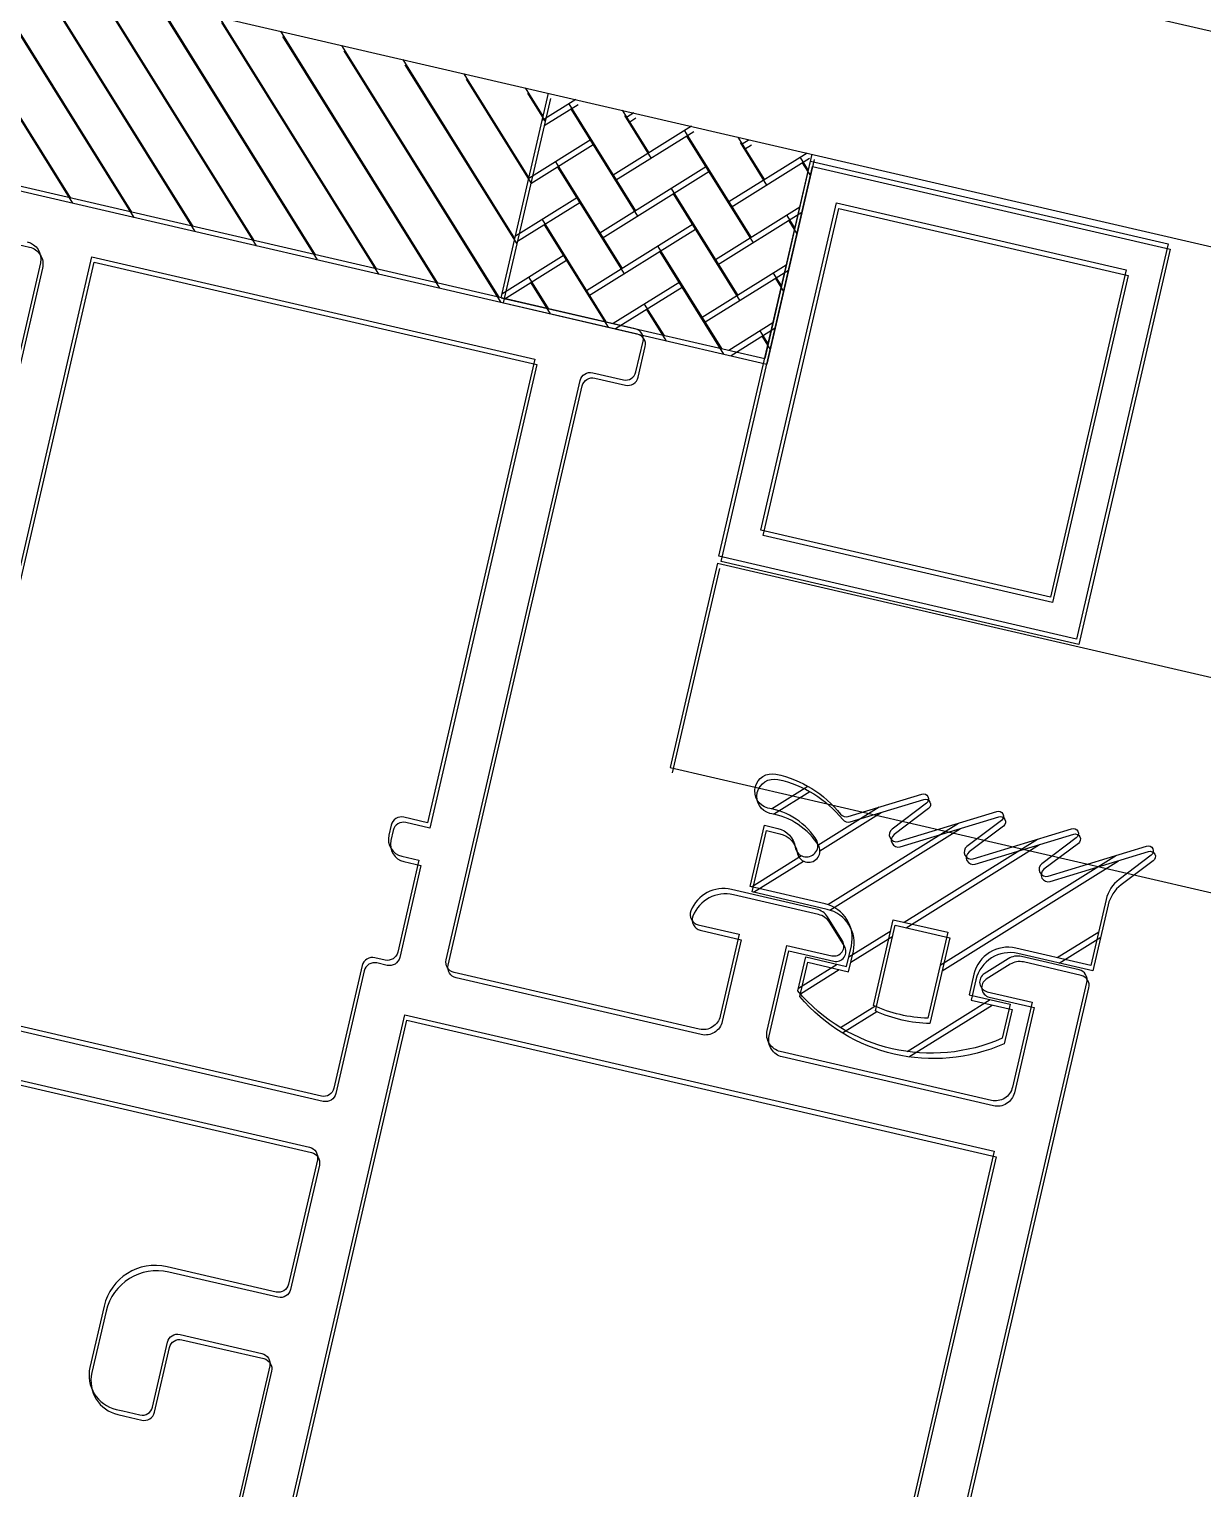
# Model space of a CAD drawing. Header units: millimetres. Extents: x 62878 to 70819, y -67946 to -61850.
# Drawn here: x 67251.007 to 67254.363, y -62014.7 to -62010.527 of the extents above; entities that cross this region are included whole.
import ezdxf

# ---------------------------------------------------------------- set-up
doc = ezdxf.new("R2010")
doc.units = ezdxf.units.MM
doc.linetypes.add('HIDDEN', pattern=[0.375, 0.25, -0.125])
doc.layers.add('BA DÖŞ.-yeni', color=11, linetype='Continuous', lineweight=30)
doc.layers.add('DOGRAMA', color=171, linetype='Continuous', lineweight=0)

msp = doc.modelspace()

# ---------------------------------------------------------------- hatches: boundary and pattern name
at = {"layer": 'DOGRAMA', "lineweight": -2}
h = msp.add_hatch(dxfattribs=at)
h.set_pattern_fill('ANSI31', color=256, scale=0.03999999999999999, angle=674.0531670983436, style=0)
h.set_pattern_definition([(301.9740405783431, (67119.8572239656, -61994.50954000048), (-0.1077325891491595, -0.0672509422626806), [])])
h.paths.add_polyline_path([(67252.09354250508, -62011.20528576807, 0.4142135623420975), (67252.0605518402, -62011.22587984565), (67250.79156771215, -62010.93230611924, 0.1532309010706403), (67250.82937640554, -62010.32520604292), (67252.22257970923, -62010.64751731258)])
h.paths.add_polyline_path([(67252.35675092289, -62011.2944041609), (67252.11413658262, -62011.23827643292, 0.4142135623575963), (67252.09354250508, -62011.20528576807), (67252.22257970923, -62010.64751731258), (67252.49198642065, -62010.70984333417)])
h = msp.add_hatch(dxfattribs=at)
h.set_pattern_fill('ANSI31', color=256, scale=0.03999999999999999, angle=683.2273227283434, style=0)
h.set_pattern_definition([(301.9596864483434, (67119.86760942357, -61994.49156856029), (-0.1077494339334991, -0.06722395024848302), [])])
h.paths.add_polyline_path([(67252.09974108095, -62011.22044254925, 0.4142135623420975), (67252.0667452577, -62011.24102836112), (67250.79783471764, -62010.94713672934, 0.1532309010706403), (67250.83579550465, -62010.34004614419), (67252.22891801698, -62010.66270643855)])
h.paths.add_polyline_path([(67252.36292716395, -62011.30962688006), (67252.12032689282, -62011.25343837243, 0.4142135623575963), (67252.09974108095, -62011.22044254925), (67252.22891801698, -62010.66270643855), (67252.4983091056, -62010.7250999518)])
h = msp.add_hatch(dxfattribs=at)
h.set_pattern_fill('AR-HBONE', color=256, scale=0.03, angle=674.0531670983436, style=0)
h.set_pattern_definition([(211.9740405783432, (67249.0574906638, -62047.29605429953), (-0.03825037501084628, -0.1653387698379592), [0.3599999999999963, -0.1199999999999991]), (301.9740405783431, (67248.95569609132, -62047.35959849693), (-0.03825037501084628, -0.1653387698379592), [0.3599999999999998, -0.12])])
h.paths.add_polyline_path([(67252.86675864708, -62011.41239213631), (67253.11032565818, -62011.46874026039), (67253.24556115596, -62010.88417943368), (67252.49198642065, -62010.70984333417), (67252.35675092289, -62011.2944041609)])
h = msp.add_hatch(dxfattribs=at)
h.set_pattern_fill('AR-HBONE', color=256, scale=0.03, angle=683.2273227283434, style=0)
h.set_pattern_definition([(211.9596864483434, (67249.05464762918, -62047.31044933565), (-0.0382917956078893, -0.165329181904235), [0.3599999999999998, -0.1199999999999999]), (301.9596864483434, (67248.95283714043, -62047.3739680288), (-0.0382917956078893, -0.165329181904235), [0.3599999999999998, -0.1199999999999999])])
h.paths.add_polyline_path([(67252.87290531298, -62011.42774262234), (67253.11645819969, -62011.48415176476), (67253.25184014143, -62010.8996248365), (67252.4983091056, -62010.7250999518), (67252.36292716395, -62011.30962688006)])
h = msp.add_hatch(dxfattribs=at)
h.set_pattern_fill('ANSI31', color=256, scale=0.05, angle=674.0531670983436, style=0)
h.set_pattern_definition([(211.9740405783432, (67353.90897862506, -62048.65635261101), (0.0840636778283508, -0.1346657364364494), [])])
edge = h.paths.add_edge_path(flags=16)
edge.add_arc((67253.5877141488, -62012.95457343716), 0.3999999999444045, 245.43708154712732, 268.51099961258495, ccw=False)
edge.add_line((67253.42143724803, -62013.31837557051), (67253.47821775578, -62013.07293956366))
edge.add_line((67253.47821775578, -62013.07293956366), (67253.63410064293, -62013.10900236307))
edge.add_line((67253.63410064293, -62013.10900236307), (67253.57732013514, -62013.3544383699))
edge = h.paths.add_edge_path()
edge.add_arc((67253.5877141488, -62012.95457343708), 0.5000000000136542, 220.104142934144, 293.84393822565744, ccw=False)
edge.add_line((67253.20527673693, -62013.27666290604), (67253.22781598658, -62013.17923610157))
edge.add_line((67253.22781598658, -62013.17923610157), (67253.34472815192, -62013.20628320116))
edge.add_line((67253.34472815192, -62013.20628320116), (67253.35825170169, -62013.14782711846))
edge.add_arc((67253.26082489725, -62013.12528786885), 0.09999999998025848, 346.974040583681, 436.9740405886822)
edge.add_line((67253.28336414686, -62013.0278610644), (67253.06902517707, -62012.97827471521))
edge.add_line((67253.06902517707, -62012.97827471521), (67253.10959582642, -62012.80290646719))
edge.add_line((67253.10959582642, -62012.80290646719), (67253.14805933883, -62012.81180482644))
edge.add_arc((67253.13340882653, -62012.87513224932), 0.06499999998885829, 8.564705025652586, 76.974040540249, ccw=False)
edge.add_arc((67253.23000885495, -62012.86058373089), 0.0326894307602693, 188.5647050372397, 382.4043196860087)
edge.add_arc((67253.08953600947, -62012.95092284108), 0.1992591643203465, 31.05781904508311, 81.32372620515366)
edge.add_arc((67253.13215484047, -62012.70551832332), 0.05002797726698265, 77.94619919609403, 255.45943551224002, ccw=False)
edge.add_arc((67253.07490411474, -62012.97277209179), 0.3233450412498461, 38.588377693487985, 77.91468784811087, ccw=False)
edge.add_arc((67253.3432787392, -62012.75862056062), 0.02000000000359058, 218.5883777526489, 286.974040640609)
edge.add_line((67253.34911750711, -62012.77774930312), (67253.55957033517, -62012.71351166621))
edge.add_arc((67253.56394941112, -62012.72785822308), 0.01500000000624464, -53.02595935431037, 106.9740406978286, ccw=False)
edge.add_line((67253.5729712079, -62012.73984184452), (67253.47460675068, -62012.81389492983))
edge.add_arc((67253.48663581305, -62012.82987309176), 0.02000000000638992, 126.9740406373318, 286.974040640609)
edge.add_line((67253.49247458097, -62012.84900183426), (67253.77390930499, -62012.76309801538))
edge.add_arc((67253.77828838091, -62012.77744457223), 0.01499999998383012, -53.02595944312378, 106.9740406077301, ccw=False)
edge.add_line((67253.78731017766, -62012.78942819368), (67253.68894572047, -62012.86348127903))
edge.add_arc((67253.70097478283, -62012.87945944095), 0.0199999999918248, 126.9740406165635, 286.9740406068221)
edge.add_line((67253.70681355073, -62012.89858818344), (67253.98824827479, -62012.81268436454))
edge.add_arc((67253.9926273507, -62012.82703092142), 0.01500000000045885, -53.02595937102598, 106.97404053022649, ccw=False)
edge.add_line((67254.00164914748, -62012.83901454287), (67253.90328469026, -62012.91306762819))
edge.add_arc((67253.91531375263, -62012.92904579012), 0.0200000000005771, 126.9740406498685, 286.9740406865662)
edge.add_line((67253.92115252056, -62012.9481745326), (67254.20258724457, -62012.86227071374))
edge.add_arc((67254.20696632052, -62012.87661727061), 0.01500000000624464, -53.02595935431037, 106.9740406978286, ccw=False)
edge.add_line((67254.2159881173, -62012.88860089205), (67254.12421137246, -62012.957694458))
edge.add_arc((67254.18435668426, -62013.03758526767), 0.1000000000056266, 126.9740405965047, 166.9740405955625)
edge.add_line((67254.08692987979, -62013.01504601807), (67254.04329322165, -62013.20366721149))
edge.add_line((67254.04329322165, -62013.20366721149), (67253.82895425175, -62013.1540808623))
edge.add_arc((67253.80641500215, -62013.25150766672), 0.09999999996116117, 76.97404059398636, 166.9740405939864)
edge.add_line((67253.70898819773, -62013.22896841713), (67253.69546464796, -62013.28742449979))
edge.add_line((67253.69546464796, -62013.28742449979), (67253.81237681331, -62013.31447159933))
edge.add_line((67253.81237681331, -62013.31447159933), (67253.78983756367, -62013.41189840379))
h = msp.add_hatch(dxfattribs=at)
h.set_pattern_fill('ANSI31', color=256, scale=0.05, angle=683.2273227283434, style=0)
h.set_pattern_definition([(211.9596864483434, (67353.90579150882, -62048.69701571506), (0.08402993781060367, -0.1346867924168739), [])])
edge = h.paths.add_edge_path(flags=16)
edge.add_arc((67253.59347443434, -62012.97010449335), 0.4000000001245841, 245.4227274202987, 268.4966454858579, ccw=False)
edge.add_line((67253.42710639654, -62013.33386495862), (67253.48394839081, -62013.08844318452))
edge.add_line((67253.48394839081, -62013.08844318452), (67253.63982223836, -62013.12454503564))
edge.add_line((67253.63982223836, -62013.12454503564), (67253.58298024413, -62013.36996680974))
edge = h.paths.add_edge_path()
edge.add_arc((67253.59347443432, -62012.97010449349), 0.4999999999709257, 220.0897888040085, 293.8295840953716, ccw=False)
edge.add_line((67253.21095634243, -62013.29209814148), (67253.23351999937, -62013.19467698676))
edge.add_line((67253.23351999937, -62013.19467698676), (67253.350425385, -62013.22175337511))
edge.add_line((67253.350425385, -62013.22175337511), (67253.3639635792, -62013.16330068227))
edge.add_arc((67253.26654242449, -62013.14073702537), 0.09999999999334218, 346.9596864752619, 436.9596864802639)
edge.add_line((67253.28910608139, -62013.04331587064), (67253.07477954103, -62012.99367582532))
edge.add_line((67253.07477954103, -62012.99367582532), (67253.11539412358, -62012.81831774686))
edge.add_line((67253.11539412358, -62012.81831774686), (67253.15385540549, -62012.82722574197))
edge.add_arc((67253.13918902847, -62012.89054949252), 0.06499999998427225, 8.550350932691515, 76.95968644758858, ccw=False)
edge.add_arc((67253.23579269864, -62012.8760251754), 0.03268943075398112, 188.5503509248593, 382.3899655711046)
edge.add_arc((67253.09529722526, -62012.96632909057), 0.1992591642941094, 31.04346493456774, 81.3093720941733)
edge.add_arc((67253.13797753528, -62012.72093525768), 0.05002797727788436, 77.93184507017031, 255.4450813569341, ccw=False)
edge.add_arc((67253.08065985714, -62012.98817467488), 0.3233450412195643, 38.57402356696889, 77.90033372187747, ccw=False)
edge.add_arc((67253.34908812382, -62012.77409038554), 0.019999999955487, 218.5740235049963, 286.9596863965828)
edge.add_line((67253.35492209924, -62012.79322059017), (67253.56539101401, -62012.72903567935))
edge.add_arc((67253.56976649558, -62012.74338333283), 0.0149999999780742, -53.04031353869749, 106.95968641505931, ccw=False)
edge.add_line((67253.57878528984, -62012.75536921409), (67253.48040228343, -62012.82939765415))
edge.add_arc((67253.49242734248, -62012.84537882918), 0.02000000001920375, 126.95968653892, 286.9596865196022)
edge.add_line((67253.49826131796, -62012.86450903385), (67253.77971755443, -62012.77867572462))
edge.add_arc((67253.78409303598, -62012.79302337812), 0.01499999998774848, -53.04031357211761, 106.95968634567859, ccw=False)
edge.add_line((67253.79311183024, -62012.80500925939), (67253.69472882384, -62012.87903769946))
edge.add_arc((67253.70675388286, -62012.8950188745), 0.01999999999876952, 126.9596864264536, 286.959686406057)
edge.add_line((67253.71258785829, -62012.91414907917), (67253.99404409478, -62012.82831576992))
edge.add_arc((67253.99841957634, -62012.84266342341), 0.01499999998078896, -53.04031363324282, 106.95968635378549, ccw=False)
edge.add_line((67254.00743837058, -62012.85464930469), (67253.9090553642, -62012.92867774473))
edge.add_arc((67253.92108042323, -62012.94465891977), 0.0200000000075189, 126.9596864597649, 286.959686445932)
edge.add_line((67253.92691439867, -62012.96378912443), (67254.20837063508, -62012.87795581519))
edge.add_arc((67254.21274611667, -62012.8923034687), 0.01500000001015709, -53.04031356112267, 106.9596864357984, ccw=False)
edge.add_line((67254.22176491094, -62012.90428934999), (67254.12997085926, -62012.97335992123))
edge.add_arc((67254.19009615436, -62013.05326579646), 0.1000000000375375, 126.9596864389208, 166.9596864343501)
edge.add_line((67254.09267499961, -62013.03070213948), (67254.04899108817, -62013.21931239482))
edge.add_line((67254.04899108817, -62013.21931239482), (67253.83466454779, -62013.16967234954))
edge.add_arc((67253.81210089085, -62013.26709350424), 0.09999999998737416, 76.95968645307414, 166.9596864530741)
edge.add_line((67253.71467973615, -62013.2445298473), (67253.70114154197, -62013.30298254012))
edge.add_line((67253.70114154197, -62013.30298254012), (67253.81804692763, -62013.33005892845))
edge.add_line((67253.81804692763, -62013.33005892845), (67253.79548327066, -62013.42748008315))

# ---------------------------------------------------------------- linework, layer by layer
msp.add_lwpolyline([(68896.02066502631, -63031.43519410248), (69030.25944186504, -63071.18378898385), (69185.2789618937, -62547.65255934227), (68892.99857577804, -62461.10726346668, 1.044367817173394), (68063.1984222013, -62298.72991434322, 0.2043746373996395), (63106.96025407397, -62494.78258919505, 0.3539527355379972), (62932.93996584662, -62997.825353625), (63753.18486962488, -65779.59786478638), (64154.95366467919, -67142.15251756221), (65336.72250243354, -66792.62198400985), (65336.69978150922, -66829.11190277508), (65270.53542169294, -66829.0707046726, 0.6267890062731037), (65270.19918370779, -67369.07059999109), (65531.84452784718, -67369.23351688065, 0.9262424964682344), (66130.08755876668, -67369.60602071379), (66391.73290290477, -67369.76893760463, 0.6267427171847498), (66392.06914089088, -66829.76904228561), (66326.14716633759, -66829.72799510749), (66326.16988726193, -66793.2380763422), (67506.155742504, -67144.12829054108), (68467.02457055586, -63899.0863823687), (68625.20366853199, -63946.03714330423), (68896.02440533682, -63031.42256234252)], format="xyb")
at = {"layer": 'BA DÖŞ.-yeni', "linetype": 'HIDDEN', "ltscale": 150}
msp.add_arc((65815.0392658321, -68607.15258971277), 6697.93692342701, 70.74616030420842, 109.2968468472022, dxfattribs=at)
at = {"layer": 'DOGRAMA', "lineweight": -2}
for p, q in [((67251.06203870769, -62009.76318446582), (67299.76876993038, -62021.03126597295)), ((67250.82937640551, -62010.32520604292), (67299.62884857069, -62021.61474274668)), ((67252.35675092286, -62011.29440416093), (67252.49198642065, -62010.70984333417)), ((67252.35675092286, -62011.29440416093), (67252.49198642065, -62010.70984333417)), ((67252.36292716395, -62011.30962688006), (67252.4983091056, -62010.7250999518)), ((67252.36292716395, -62011.30962688006), (67252.4983091056, -62010.7250999518)), ((67253.24556115596, -62010.88417943368), (67253.11032565818, -62011.46874026039)), ((67253.25184014143, -62010.8996248365), (67253.11645819969, -62011.48415176476)), ((67252.35675092286, -62011.29440416093), (67253.11032565818, -62011.46874026039)), ((67252.36292716395, -62011.30962688006), (67253.11645819969, -62011.48415176476)), ((67252.97509016041, -62012.05330108713), (67252.83985466266, -62012.63786191387)), ((67252.97509016041, -62012.05330108713), (67299.34900586569, -62022.78169629766)), ((67252.98107625806, -62012.06867869302), (67252.84569431632, -62012.6532056213)), ((67252.83985466266, -62012.63786191387), (67299.20908451107, -62023.36517307264))]:
    msp.add_line(p, q, dxfattribs=at)
msp.add_lwpolyline([(68355.72808668052, -61957.86010398282, 0.2737364000647933), (68066.90955003549, -62277.7212358757, 0.2092949010110247), (68023.71017518625, -62283.85188166666, 0.1983676314706158), (63201.05260393125, -62451.10786955556)], format="xyb", dxfattribs=at)
at = {"layer": 'DOGRAMA', "lineweight": -2, "ltscale": 0.5}
for points in [[(67253.30851368375, -62016.3797810367), (67254.03202359681, -62013.25238061372, 0.4142135623730951), (67254.00955733037, -62013.21639079749), (67253.84462349309, -62013.17823410178, 0.1991096956269791), (67253.80688111766, -62013.18453950391), (67253.73841649058, -62013.22727783145, 0.6680969080520953), (67253.74701990178, -62013.27882334257), (67253.8753407459, -62013.30850978826), (67253.81899262185, -62013.55207679939, -0.4142135623730951), (67253.75900959481, -62013.5895205768), (67253.1549634072, -62013.44977722909, -0.4142135623730951), (67253.11751962977, -62013.38979420206), (67253.17386775378, -62013.14622719093), (67253.30219834071, -62013.17591589053, 0.6680969080520438), (67253.33256565128, -62013.13338607925), (67253.28982732372, -62013.0649214522, 0.1989616347782854), (67253.25867920576, -62013.04267854668), (67253.0151024519, -62012.9863281687, 0.3728392455561729), (67252.89935754432, -62013.04752924979, 0.4568501953068724), (67252.9205580623, -62013.08762514188), (67253.03747022759, -62013.11467224146), (67252.9833760285, -62013.34849657216, -0.4142135623730951), (67252.92339300146, -62013.38594034956), (67252.22192000935, -62013.22365775226, -0.4142135623730951), (67252.19945374294, -62013.18766793601), (67252.58262098662, -62011.53141226027, -0.4142135623730951), (67252.61861080275, -62011.50894599383), (67252.70629492684, -62011.52923131851, 0.4142135623730951), (67252.74228474306, -62011.50676505207), (67252.76257006777, -62011.41908092807, 0.4142135623730951), (67252.74010380128, -62011.38309111183), (67250.72336894905, -62010.91652864455, 0.4142135623730951)], [(67253.31341587167, -62016.39524203836), (67254.03770925968, -62013.26802297216, 0.4142135623730951), (67254.01525201031, -62013.23202752866), (67253.85032773754, -62013.19382951381, 0.1991096956269791), (67253.81258378358, -62013.20012546027), (67253.74410845159, -62013.24284663422, 0.6680969080520953), (67253.75269894893, -62013.29439429913), (67253.88101235183, -62013.32411289167), (67253.82460320945, -62013.56766577844, -0.4142135623730951), (67253.7646108036, -62013.60509452732), (67253.16059964444, -62013.46519985425, -0.4142135623730951), (67253.12317089553, -62013.40520744842), (67253.17958003789, -62013.16165456167), (67253.3079031829, -62013.19137541058, 0.6680969080520438), (67253.33828114741, -62013.14885320849), (67253.29555997346, -62013.08037787645, 0.1989616347782854), (67253.2644174289, -62013.0581271682), (67253.02085479998, -62013.00171576947, 0.3728392455561729), (67252.90509456352, -62013.06288785141, 0.4568501953068724), (67252.92628503568, -62013.10298905357), (67253.0431904213, -62013.13006544193), (67252.98903764467, -62013.36387621322, -0.4142135623730951), (67252.92904523882, -62013.40130496213), (67252.22761292491, -62013.23884663208, -0.4142135623730951), (67252.20515567559, -62013.2028511886), (67252.58873784369, -62011.5466915585, -0.4142135623730951), (67252.62473328719, -62011.52423430917), (67252.71241232645, -62011.54454160044, 0.4142135623730951), (67252.74840776995, -62011.52208435111), (67252.7687150612, -62011.43440531185, 0.4142135623730951), (67252.74625781184, -62011.39840986839), (67250.72963990935, -62010.93134216953, 0.4142135623730951)], [(67250.81269980955, -62011.10455028994), (67251.00754211898, -62011.14967760385, -0.4142135623730951), (67251.04497086784, -62011.20967000967), (67250.89379436636, -62011.86239174621, -0.4142135623730951)], [(67251.00132584886, -62011.13479445003, -0.4142135623730951), (67251.03876962629, -62011.19477747704), (67250.8877566538, -62011.8475370669, -0.4142135623730951)], [(67250.03548678753, -62013.31315505094), (67251.80865462864, -62013.72336939417, -0.4142135623730951), (67251.8311208951, -62013.75935921037), (67251.74885263393, -62014.11496704664, -0.4142135623730951), (67251.7128628177, -62014.13743331308), (67251.40109704342, -62014.06530771429, 0.4142135623730951), (67251.22114796232, -62014.17763904652), (67251.18057731297, -62014.35300729454, 0.4142135623730951), (67251.25546486783, -62014.47297334862), (67251.27495022869, -62014.47748119853), (67251.32366363093, -62014.48875082335, 0.4142135623730951), (67251.35965344714, -62014.46628455691), (67251.40247802145, -62014.28117362845, -0.4142135623730951), (67251.4384678377, -62014.25870736201), (67251.67229216837, -62014.31280156111, -0.4142135623730951), (67251.69475843484, -62014.34879137736), (67251.48627037577, -62015.24998931853)], [(67250.0411573502, -62013.32779616777), (67251.81422236594, -62013.73845472425, -0.4142135623730951), (67251.83667961523, -62013.77445016774), (67251.75432226738, -62014.13003738243, -0.4142135623730951), (67251.71832682393, -62014.15249463178), (67251.40657912882, -62014.08029092953, 0.4142135623730951), (67251.22660191133, -62014.19257717619), (67251.18598732882, -62014.36793525465, 0.4142135623730951), (67251.26084482658, -62014.48792006631), (67251.28032905757, -62014.49243279771), (67251.32903963493, -62014.50371462617, 0.4142135623730951), (67251.36503507843, -62014.48125737687), (67251.40790602658, -62014.29615718288, -0.4142135623730951), (67251.4439014701, -62014.27369993358), (67251.67771224142, -62014.32785271025, -0.4142135623730951), (67251.70016949077, -62014.36384815372), (67251.49145566391, -62015.26499383483)], [(67253.07916083647, -62016.51837916939, -0.2621398995659221), (67252.74023836284, -62016.61782128461), (67251.44446186355, -62016.31804926455, -0.4142135623730951), (67251.40701808615, -62016.25806623751), (67251.44308088555, -62016.10218335041), (67251.4917942878, -62016.11345297522, 0.4142135623730951), (67251.55177731486, -62016.07600919779), (67251.55628516476, -62016.0565238369, 0.4142135623730951), (67251.53381889834, -62016.02053402069), (67251.46562013518, -62016.00475654592), (67252.08094165006, -62013.34500478434), (67253.7664253671, -62013.73493380289), (67253.15110385229, -62016.3946855645), (67253.08290508916, -62016.37890808975, 0.4142135623730951), (67253.04691527293, -62016.40137435621), (67253.04240742302, -62016.42085971711, 0.3618128521052944), (67253.07121309909, -62016.47799525995)], [(67253.08402830895, -62016.53378270766, -0.2621398995659221), (67252.74508093309, -62016.63313991058), (67251.44937957538, -62016.33304327317, -0.4142135623730951), (67251.41195082656, -62016.27305086734), (67251.44805267768, -62016.1171770198), (67251.49676325503, -62016.12845884828, 0.4142135623730951), (67251.55675566083, -62016.09103009943), (67251.56126839222, -62016.07154586847, 0.4142135623730951), (67251.5388111429, -62016.03555042496), (67251.47061633458, -62016.01975586511), (67252.08660416931, -62013.3601583415), (67253.77199014579, -62013.75050960669), (67253.15600231111, -62016.4101071303), (67253.08780750276, -62016.39431257042, 0.4142135623730951), (67253.0518120593, -62016.41676981976), (67253.04729932791, -62016.43625405071, 0.3618128521052944), (67253.07609068908, -62016.49339680838)]]:
    msp.add_lwpolyline(points, format="xyb", dxfattribs=at)
at = {"layer": 'DOGRAMA', "lineweight": -2}
for points in [[(67253.241053306, -62010.90366479456), (67254.26403475282, -62011.14032691566), (67254.00257945713, -62012.27047784736), (67252.97959801034, -62012.03381572623)], [(67253.24732741, -62010.91910906744), (67254.27024953453, -62011.1560274654), (67254.00851111388, -62012.28611286003), (67252.98558898942, -62012.04919446207)], [(67253.31594086089, -62011.02363084863), (67254.14406869875, -62011.21521447047), (67253.92769190231, -62012.15051179325), (67253.09956406444, -62011.95892817143)], [(67253.3221849078, -62011.0390938791), (67254.15026472282, -62011.23088496317), (67253.9336536161, -62012.1661280484), (67253.10557380106, -62011.97433696431)]]:
    msp.add_lwpolyline(points, close=True, dxfattribs=at)
at = {"layer": 'DOGRAMA', "linetype": 'ByBlock', "lineweight": -2}
for points in [[(67250.87990298236, -62012.50262356491), (67251.18643677735, -62011.17761902431), (67252.45298523523, -62011.47062926948), (67252.14645144035, -62012.79563381006), (67252.0782526772, -62012.77985633528, 0.4142135623730951), (67252.04226286098, -62012.80232260177), (67252.0355010861, -62012.8315506431, 0.4142135623730951), (67252.07294486352, -62012.89153367012), (67252.1216582657, -62012.90280329496), (67252.06080229173, -62013.16585566696, -0.4142135623730951), (67252.02481247549, -62013.18832193343), (67251.99558443416, -62013.18156015853, 0.4142135623730951), (67251.95959461798, -62013.20402642497), (67251.87845331931, -62013.55476292102, -0.4142135623730951), (67251.84246350304, -62013.57722918747), (67250.60514308649, -62013.29098071718, -0.4142135623730951)], [(67250.88577657842, -62012.51747625609), (67251.1926423129, -62011.19254855203), (67252.4591173242, -62011.48587609235), (67252.15225158966, -62012.81080379641), (67252.0840567814, -62012.79500923656, 0.4142135623730951), (67252.0480613379, -62012.81746648588), (67252.04129224081, -62012.8466928323, 0.4142135623730951), (67252.07872098972, -62012.90668523812), (67252.12743156705, -62012.91796706659), (67252.06650969325, -62013.18100418431, -0.4142135623730951), (67252.03051424978, -62013.20346143366), (67252.0012879034, -62013.19669233655, 0.4142135623730951), (67251.96529245988, -62013.21914958589), (67251.88406329488, -62013.56986574286, -0.4142135623730951), (67251.84806785136, -62013.5923229922), (67250.61081918652, -62013.30576454895, -0.4142135623730951)]]:
    msp.add_lwpolyline(points, format="xyb", dxfattribs=at)
at = {"layer": 'DOGRAMA', "lineweight": -2}
for points in [[(67253.78983756367, -62013.41189840379, -0.3333333333332296), (67253.20527673693, -62013.27666290604), (67253.22781598658, -62013.17923610157), (67253.34472815192, -62013.20628320116), (67253.35825170169, -62013.14782711846, 0.4142135623730951), (67253.28336414686, -62013.0278610644), (67253.06902517707, -62012.97827471521), (67253.10959582642, -62012.80290646719), (67253.14805933883, -62012.81180482644, -0.3076847592325949), (67253.19768396662, -62012.86545204451, 1.128701775595035), (67253.26023079923, -62012.84812447867, 0.2229122392588673), (67253.11959454764, -62012.75394391111, -0.9785310008372164), (67253.142602187, -62012.65659336589, -0.1732976222504512), (67253.32764579903, -62012.77109498173, 0.3075716929246892), (67253.34911750711, -62012.77774930312), (67253.55957033517, -62012.71351166621, -0.8390996311771624), (67253.5729712079, -62012.73984184452), (67253.47460675068, -62012.81389492983, 0.8390996311772869), (67253.49247458097, -62012.84900183426), (67253.77390930499, -62012.76309801538, -0.8390996311771624), (67253.78731017766, -62012.78942819368), (67253.68894572047, -62012.86348127903, 0.839099631177325), (67253.70681355073, -62012.89858818344), (67253.98824827479, -62012.81268436454, -0.8390996311769768), (67254.00164914748, -62012.83901454287), (67253.90328469026, -62012.91306762819, 0.8390996311770358), (67253.92115252056, -62012.9481745326), (67254.20258724457, -62012.86227071374, -0.8390996311781366), (67254.2159881173, -62012.88860089205), (67254.12421137246, -62012.957694458, 0.1763269807084491), (67254.08692987979, -62013.01504601807), (67254.04329322165, -62013.20366721149), (67253.82895425175, -62013.1540808623, 0.4142135623728453), (67253.70898819773, -62013.22896841713), (67253.69546464796, -62013.28742449979), (67253.81237681331, -62013.31447159933)], [(67253.79548327066, -62013.42748008315, -0.3333333333332296), (67253.21095634243, -62013.29209814148), (67253.23351999937, -62013.19467698676), (67253.350425385, -62013.22175337511), (67253.3639635792, -62013.16330068227, 0.4142135623730951), (67253.28910608139, -62013.04331587064), (67253.07477954103, -62012.99367582532), (67253.11539412358, -62012.81831774686), (67253.15385540549, -62012.82722574197, -0.3076847592325949), (67253.20346659169, -62012.88088539062, 1.128701775595035), (67253.26601776335, -62012.86357349496, 0.2229122392588673), (67253.12540511091, -62012.76935769727, -0.9785310008372164), (67253.1484371385, -62012.67201291911, -0.1732976222504512), (67253.33345205899, -62012.78656088973, 0.3075716929246892), (67253.35492209924, -62012.79322059017), (67253.56539101401, -62012.72903567935, -0.8390996311771624), (67253.57878528984, -62012.75536921409), (67253.48040228343, -62012.82939765415, 0.8390996311772869), (67253.49826131796, -62012.86450903385), (67253.77971755443, -62012.77867572462, -0.8390996311771624), (67253.79311183024, -62012.80500925939), (67253.69472882384, -62012.87903769946, 0.839099631177325), (67253.71258785829, -62012.91414907917), (67253.99404409478, -62012.82831576992, -0.8390996311769768), (67254.00743837058, -62012.85464930469), (67253.9090553642, -62012.92867774473, 0.8390996311770358), (67253.92691439867, -62012.96378912443), (67254.20837063508, -62012.87795581519, -0.8390996311781366), (67254.22176491094, -62012.90428934999), (67254.12997085926, -62012.97335992123, 0.1763269807084491), (67254.09267499961, -62013.03070213948), (67254.04899108817, -62013.21931239482), (67253.83466454779, -62013.16967234954, 0.4142135623728453), (67253.71467973615, -62013.2445298473), (67253.70114154197, -62013.30298254012), (67253.81804692763, -62013.33005892845)], [(67253.57732013514, -62013.3544383699, -0.1010205144335734), (67253.42143724803, -62013.31837557051), (67253.47821775578, -62013.07293956366), (67253.63410064293, -62013.10900236307)], [(67253.57732013514, -62013.3544383699, -0.1010205144335734), (67253.42143724803, -62013.31837557051), (67253.47821775578, -62013.07293956366), (67253.63410064293, -62013.10900236307)], [(67253.58298024413, -62013.36996680974, -0.1010205144335734), (67253.42710639654, -62013.33386495862), (67253.48394839081, -62013.08844318452), (67253.63982223836, -62013.12454503564)], [(67253.58298024413, -62013.36996680974, -0.1010205144335734), (67253.42710639654, -62013.33386495862), (67253.48394839081, -62013.08844318452), (67253.63982223836, -62013.12454503564)]]:
    msp.add_lwpolyline(points, format="xyb", close=True, dxfattribs=at)

doc.saveas('drawing.dxf')
